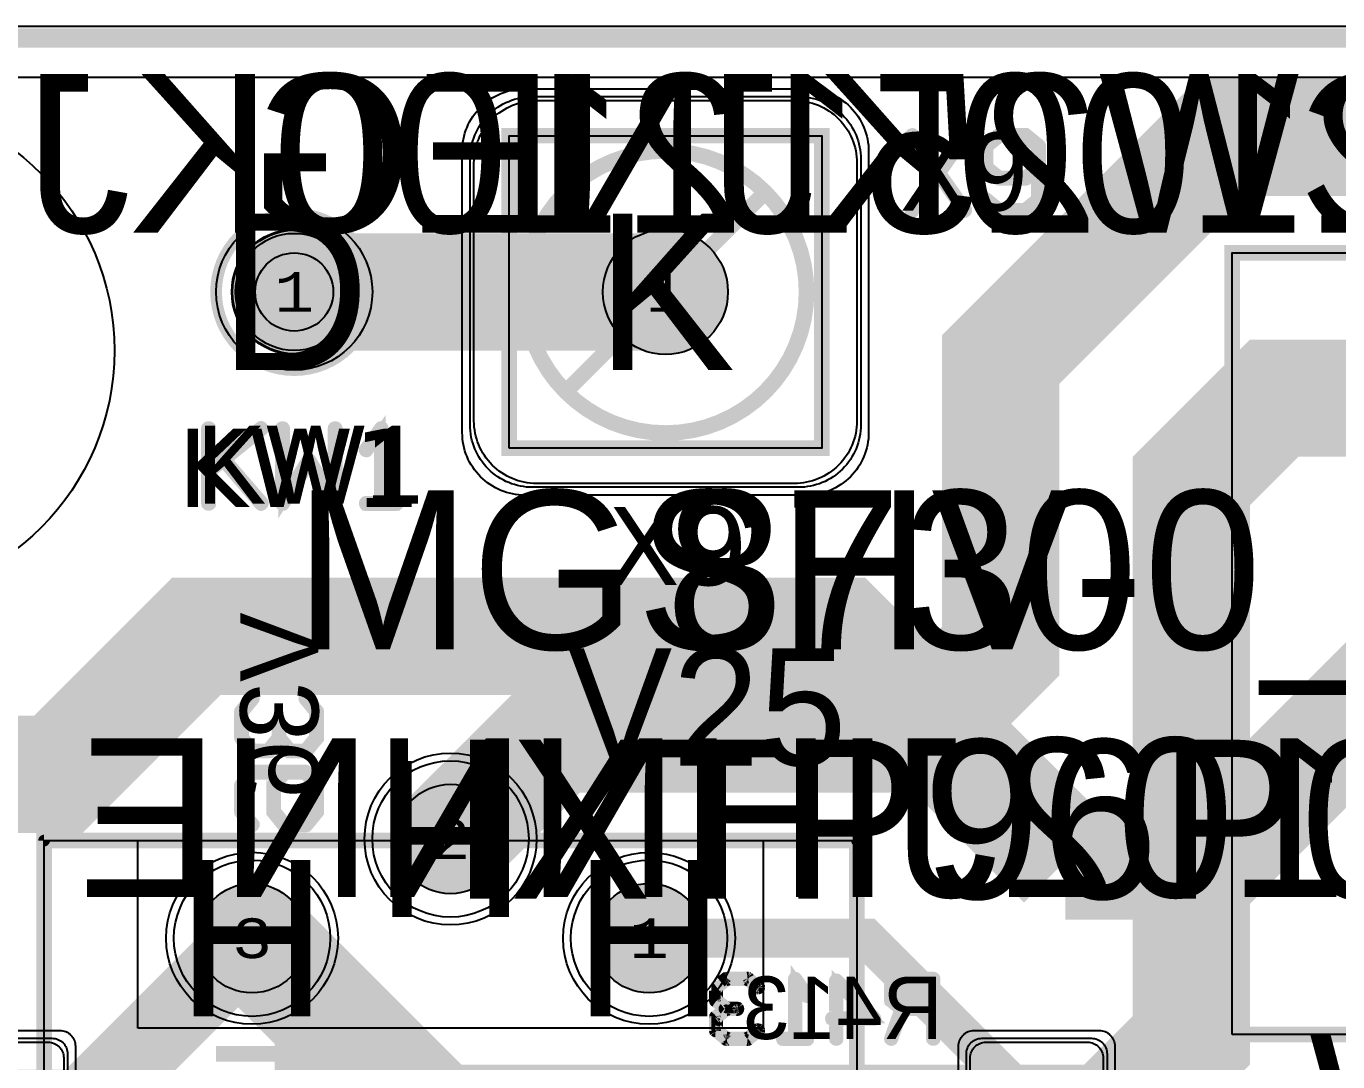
# Model space of a CAD drawing. Extents: x -23 to 289, y -67 to 135.
# Drawn here: x 78.07 to 94.85, y 121.9 to 135.15 of the extents above; entities that cross this region are included whole.
import ezdxf
from ezdxf.enums import TextEntityAlignment as Align

# ---------------------------------------------------------------- set-up
doc = ezdxf.new("R2010")
doc.units = 0
doc.header["$MEASUREMENT"] = 0
for name, color, linetype in [('ASSEMBLY_OUTLINES_TOP', 102, 'CONTINUOUS'), ('ASSEMBLY_PART_NUMBERS_BTM', 191, 'CONTINUOUS'), ('ASSEMBLY_PART_NUMBERS_TOP', 102, 'CONTINUOUS'), ('ASSEMBLY_REF_DES_TOP', 102, 'CONTINUOUS'), ('BOARD_OUTLINE', 10, 'CONTINUOUS'), ('DRILL_DRAWING', 21, 'CONTINUOUS'), ('GENERATED_SILKSCREEN_BTM', 255, 'CONTINUOUS'), ('GENERATED_SILKSCREEN_TOP', 140, 'CONTINUOUS'), ('MANUFACTURING_OUTLINES', 10, 'CONTINUOUS'), ('MOUNTING_HOLE_PADS_LAYER14', 150, 'CONTINUOUS'), ('MOUNTING_HOLE_PADS_LAYER15', 230, 'CONTINUOUS'), ('PART_HOLES_LAYER_BOTTOM', 30, 'CONTINUOUS'), ('PART_HOLES_LAYER_TOP', 30, 'CONTINUOUS'), ('PART_PADS_LAYER_BOTTOM', 230, 'CONTINUOUS'), ('PART_PADS_LAYER_TOP', 150, 'CONTINUOUS'), ('PART_PADS_SMD_BTM', 230, 'CONTINUOUS'), ('PIN_NUMBERS_BTM', 8, 'CONTINUOUS'), ('PIN_NUMBERS_TOP', 8, 'CONTINUOUS'), ('PLACEMENT_OUTLINES_TOP', 130, 'CONTINUOUS'), ('ROUTE_BORDER', 151, 'CONTINUOUS'), ('SILKSCREEN_OUTLINES_BTM', 211, 'CONTINUOUS'), ('SILKSCREEN_OUTLINES_TOP', 150, 'CONTINUOUS'), ('SILKSCREEN_REF_DES_BTM', 211, 'CONTINUOUS'), ('SILKSCREEN_REF_DES_TOP', 150, 'CONTINUOUS'), ('SOLDERMASK_PADS_BTM', 12, 'CONTINUOUS'), ('SOLDERMASK_PADS_TOP', 180, 'CONTINUOUS'), ('SOLDERPASTE_PADS_BTM', 12, 'CONTINUOUS'), ('SOLDERPASTE_PADS_TOP', 180, 'CONTINUOUS'), ('TRACES_LAYER_BOTTOM', 230, 'CONTINUOUS'), ('TRACES_LAYER_TOP', 150, 'CONTINUOUS')]:
    doc.layers.add(name, color=color, linetype=linetype)
doc.styles.add('COURIER_NEW', font='COUR.TTF')
doc.styles.add('VERDANA', font='verdana.TTF')
doc.styles.add('VERIBEST_GERBER_0', font='txt')

msp = doc.modelspace()

# ---------------------------------------------------------------- hatches: boundary and pattern name
at = {"layer": 'ASSEMBLY_OUTLINES_TOP'}
h = msp.add_hatch(color=256, dxfattribs=at)
edge = h.paths.add_edge_path()
edge.add_arc((81.5, 131.75), 0.79, 0, 360)
at = {"layer": 'PART_HOLES_LAYER_BOTTOM'}
h = msp.add_hatch(color=256, dxfattribs=at)
edge = h.paths.add_edge_path()
edge.add_arc((86.25, 131.75), 0.8, 0, 360)
h = msp.add_hatch(color=256, dxfattribs=at)
edge = h.paths.add_edge_path()
edge.add_arc((81.5, 131.75), 0.5, 0, 360)
h = msp.add_hatch(color=256, dxfattribs=at)
edge = h.paths.add_edge_path()
edge.add_arc((83.5, 124.75), 0.7, 0, 360)
h = msp.add_hatch(color=256, dxfattribs=at)
edge = h.paths.add_edge_path()
edge.add_arc((80.96, 123.48), 0.7, 0, 360)
h = msp.add_hatch(color=256, dxfattribs=at)
edge = h.paths.add_edge_path()
edge.add_arc((86.04, 123.48), 0.7, 0, 360)
at = {"layer": 'PART_HOLES_LAYER_TOP'}
h = msp.add_hatch(color=256, dxfattribs=at)
edge = h.paths.add_edge_path()
edge.add_arc((86.25, 131.75), 0.8, 0, 360)
h = msp.add_hatch(color=256, dxfattribs=at)
edge = h.paths.add_edge_path()
edge.add_arc((81.5, 131.75), 0.5, 0, 360)
h = msp.add_hatch(color=256, dxfattribs=at)
edge = h.paths.add_edge_path()
edge.add_arc((83.5, 124.75), 0.7, 0, 360)
h = msp.add_hatch(color=256, dxfattribs=at)
edge = h.paths.add_edge_path()
edge.add_arc((80.96, 123.48), 0.7, 0, 360)
h = msp.add_hatch(color=256, dxfattribs=at)
edge = h.paths.add_edge_path()
edge.add_arc((86.04, 123.48), 0.7, 0, 360)

# ---------------------------------------------------------------- linework, layer by layer
at = {"layer": 'ASSEMBLY_OUTLINES_TOP', "const_width": 0.2}
for points in [[(84.25, 129.75), (84.25, 133.75), (88.25, 133.75), (88.25, 129.75)], [(93.5, 122.25), (93.5, 132.25), (113.5, 132.25), (113.5, 122.25)], [(78.3, 120.23), (78.3, 124.73), (88.7, 124.73), (88.7, 120.23)]]:
    msp.add_lwpolyline(points, close=True, dxfattribs=at)
msp.add_lwpolyline([(84.445, 131.75, -1), (88.055, 131.75, -1)], format="xyb", close=True, dxfattribs=at)
msp.add_lwpolyline([(85, 130.5), (87.474874, 132.974874)], dxfattribs=at)
at = {"layer": 'ASSEMBLY_OUTLINES_TOP'}
msp.add_circle((81.5, 131.75), 0.79, dxfattribs=at)
at = {"layer": 'BOARD_OUTLINE', "const_width": 0.25}
msp.add_lwpolyline([(0, 1.5), (0, 133.5, -0.4142135624), (1.5, 135), (278.5, 135, -0.4142135624), (280, 133.5), (280, 1.5, -0.4142135624), (278.5, 0), (1.5, 0, -0.4142135624)], format="xyb", close=True, dxfattribs=at)
at = {"layer": 'GENERATED_SILKSCREEN_BTM'}
for points, const_width in [([(81.806, 127.1145), (81.806, 127.1425), (81.805, 127.1485), (81.802, 127.1535), (81.798, 127.1585), (81.792, 127.1605), (80.833, 127.4855), (80.825, 127.4855), (80.819, 127.4825), (80.814, 127.4775), (80.81, 127.4705), (80.809, 127.4635), (80.81, 127.4565), (80.813, 127.4505), (80.82, 127.4465), (81.763, 127.1295), (80.82, 126.8105), (80.813, 126.8065), (80.81, 126.8005), (80.809, 126.7935), (80.81, 126.7865), (80.814, 126.7795), (80.819, 126.7745), (80.825, 126.7725), (80.833, 126.7735), (81.792, 127.0965), (81.798, 127.0995), (81.802, 127.1045), (81.805, 127.1095), (81.806, 127.1145)], 0.15), ([(81.802, 126.3925), (81.665, 126.5615), (81.66, 126.5665), (81.657, 126.5675), (81.654, 126.5675), (81.647, 126.5665), (81.64, 126.5625), (81.635, 126.5575), (81.631, 126.5515), (81.63, 126.5445), (81.632, 126.5375), (81.765, 126.3745), (81.765, 126.0515), (81.639, 125.8955), (81.453, 125.8955), (81.326, 126.0495), (81.326, 126.2155), (81.324, 126.2235), (81.32, 126.2285), (81.313, 126.2315), (81.306, 126.2325), (81.299, 126.2315), (81.292, 126.2285), (81.288, 126.2235), (81.286, 126.2155), (81.286, 126.0495), (81.159, 125.8955), (80.973, 125.8955), (80.847, 126.0515), (80.847, 126.3745), (80.98, 126.5375), (80.982, 126.5445), (80.981, 126.5515), (80.978, 126.5575), (80.972, 126.5625), (80.966, 126.5665), (80.959, 126.5675), (80.955, 126.5675), (80.952, 126.5665), (80.947, 126.5615), (80.81, 126.3925), (80.809, 126.3895), (80.808, 126.3865), (80.807, 126.3855), (80.806, 126.3815), (80.806, 126.0445), (80.807, 126.0395), (80.808, 126.0375), (80.809, 126.0345), (80.81, 126.0315), (80.947, 125.8625), (80.952, 125.8595), (80.956, 125.8585), (80.959, 125.8565), (80.963, 125.8555), (81.169, 125.8555), (81.172, 125.8565), (81.179, 125.8585), (81.184, 125.8595), (81.186, 125.8625), (81.306, 126.0095), (81.426, 125.8625), (81.428, 125.8615), (81.43, 125.8595), (81.431, 125.8585), (81.433, 125.8585), (81.44, 125.8565), (81.443, 125.8555), (81.649, 125.8555), (81.654, 125.8565), (81.658, 125.8585), (81.662, 125.8595), (81.665, 125.8625), (81.802, 126.0315), (81.804, 126.0355), (81.805, 126.0365), (81.805, 126.0395), (81.806, 126.0405), (81.806, 126.0415), (81.806, 126.0445), (81.806, 126.3815), (81.805, 126.3855), (81.804, 126.3895), (81.802, 126.3925)], 0.15), ([(80.81, 125.0855), (80.947, 124.9175), (80.952, 124.9125), (80.96, 124.9115), (80.965, 124.9125), (80.971, 124.9145), (80.975, 124.9175), (80.979, 124.9225), (80.982, 124.9275), (80.983, 124.9325), (80.983, 124.9375), (80.98, 124.9415), (80.847, 125.1055), (80.847, 125.4295), (80.973, 125.5835), (81.332, 125.5835), (81.221, 125.4475), (81.22, 125.4435), (81.219, 125.4415), (81.219, 125.4405), (81.218, 125.4405), (81.217, 125.4355), (81.217, 125.0985), (81.218, 125.0945), (81.219, 125.0935), (81.219, 125.0925), (81.22, 125.0895), (81.221, 125.0855), (81.357, 124.9175), (81.36, 124.9165), (81.361, 124.9145), (81.362, 124.9135), (81.364, 124.9135), (81.371, 124.9115), (81.374, 124.9105), (81.649, 124.9105), (81.654, 124.9115), (81.658, 124.9135), (81.662, 124.9145), (81.665, 124.9175), (81.802, 125.0855), (81.804, 125.0905), (81.805, 125.0915), (81.805, 125.0935), (81.806, 125.0955), (81.806, 125.0965), (81.806, 125.0985), (81.806, 125.4355), (81.805, 125.4395), (81.804, 125.4435), (81.802, 125.4475), (81.665, 125.6155), (81.663, 125.6175), (81.662, 125.6195), (81.659, 125.6215), (81.652, 125.6235), (81.649, 125.6245), (80.963, 125.6245), (80.958, 125.6235), (80.954, 125.6215), (80.952, 125.6195), (80.95, 125.6175), (80.947, 125.6155), (80.81, 125.4475), (80.809, 125.4435), (80.808, 125.4405), (80.807, 125.4395), (80.806, 125.4355), (80.806, 125.0985), (80.807, 125.0945), (80.807, 125.0935), (80.808, 125.0925), (80.809, 125.0895), (80.81, 125.0855)], 0.15), ([(81.384, 125.5835), (81.639, 125.5835), (81.765, 125.4295), (81.765, 125.1065), (81.639, 124.9505), (81.384, 124.9505), (81.257, 125.1065), (81.257, 125.4295), (81.384, 125.5835)], 0.15), ([(88.0652, 122.2092), (88.0716, 122.2076), (88.0756, 122.2044), (88.0772, 122.1988), (88.078, 122.1924), (88.0772, 122.1868), (88.0756, 122.1812), (88.0716, 122.1772), (88.0652, 122.1764), (87.7532, 122.1764), (87.7476, 122.1772), (87.7428, 122.1812), (87.7404, 122.1868), (87.7396, 122.1924), (87.7404, 122.1988), (87.7428, 122.2044), (87.7476, 122.2076), (87.7532, 122.2092), (87.894, 122.2092), (87.894, 122.9604), (87.8948, 122.966), (87.8972, 122.97), (87.9012, 122.9724), (87.9068, 122.9732), (87.9108, 122.974), (87.9148, 122.974), (87.918, 122.9724), (87.9212, 122.9692), (88.0772, 122.75), (88.0788, 122.7468), (88.0796, 122.7444), (88.0796, 122.7388), (88.0772, 122.734), (88.0732, 122.73), (88.0684, 122.7268), (88.0628, 122.7252), (88.0596, 122.7252), (88.0572, 122.726), (88.0532, 122.7308), (87.9252, 122.91), (87.9252, 122.2092), (88.0652, 122.2092)], 0.15), ([(88.4508, 122.1924), (88.45, 122.186), (88.446, 122.182), (88.4404, 122.1796), (88.4348, 122.1788), (88.4292, 122.1796), (88.4244, 122.182), (88.4204, 122.186), (88.4188, 122.1924), (88.4188, 122.4348), (88.3812, 122.4348), (88.3756, 122.4364), (88.3708, 122.4396), (88.3684, 122.4452), (88.3676, 122.4508), (88.3684, 122.4572), (88.3708, 122.4628), (88.3756, 122.4668), (88.3812, 122.4676), (88.4188, 122.4676), (88.4188, 122.938), (88.4196, 122.942), (88.422, 122.9452), (88.4252, 122.9484), (88.4292, 122.9508), (88.434, 122.9524), (88.4388, 122.9532), (88.4428, 122.9524), (88.4468, 122.9492), (88.9324, 122.4636), (88.9356, 122.4588), (88.9372, 122.454), (88.9364, 122.4492), (88.9332, 122.4436), (88.9316, 122.4396), (88.9284, 122.4372), (88.9252, 122.4356), (88.9212, 122.4348), (88.4508, 122.4348), (88.4508, 122.1924)], 0.15), ([(88.8812, 122.4676), (88.4508, 122.8964), (88.4508, 122.4676), (88.8812, 122.4676)], 0.15), ([(89.126, 122.6724), (89.1236, 122.674), (89.1228, 122.678), (89.1212, 122.682), (89.1204, 122.686), (89.1204, 122.8508), (89.1212, 122.8548), (89.1228, 122.8572), (89.1228, 122.8596), (89.1236, 122.8604), (89.1252, 122.8612), (89.126, 122.8628), (89.262, 122.9732), (89.266, 122.9748), (89.2692, 122.9756), (89.2724, 122.9764), (89.6756, 122.9764), (89.6828, 122.9748), (89.6876, 122.9708), (89.6916, 122.966), (89.6932, 122.9604), (89.6932, 122.1924), (89.6916, 122.186), (89.6876, 122.182), (89.6828, 122.1796), (89.6772, 122.1788), (89.6708, 122.1796), (89.6652, 122.182), (89.6612, 122.186), (89.6596, 122.1924), (89.6596, 122.5604), (89.2836, 122.5604), (89.1524, 122.1876), (89.1492, 122.182), (89.1436, 122.1788), (89.138, 122.178), (89.1324, 122.1796), (89.1276, 122.182), (89.1236, 122.186), (89.122, 122.1916), (89.1228, 122.198), (89.254, 122.5708), (89.126, 122.6724)], 0.15), ([(89.6596, 122.9436), (89.2772, 122.9436), (89.1524, 122.8428), (89.1524, 122.694), (89.2772, 122.5924), (89.6596, 122.5924), (89.6596, 122.9436)], 0.15), ([(80.5, 122), (83, 122)], 0.2), ([(92.286, 121.3395), (92.286, 121.8435), (92.288, 121.8525), (92.293, 121.8575), (92.299, 121.8635), (92.306, 121.8655), (93.266, 121.8655), (93.274, 121.8635), (93.279, 121.8585), (93.282, 121.8525), (93.283, 121.8455), (93.282, 121.8375), (93.279, 121.8305), (93.274, 121.8255), (93.266, 121.8235)], 0.15)]:
    msp.add_lwpolyline(points, dxfattribs=dict(at, const_width=const_width))
at = {"layer": 'GENERATED_SILKSCREEN_BTM', "const_width": 0.15}
msp.add_lwpolyline([(87.450805, 122.853999), (87.450005, 122.848399, -0.1622776603), (87.450004, 122.848396), (87.446804, 122.843597), (87.442804, 122.838797, -0.2360679769), (87.4428, 122.838795), (87.438004, 122.836397, -0.184527553), (87.438001, 122.836395), (87.432401, 122.835595, -0.0954145722), (87.432399, 122.835595), (87.426799, 122.837195, -0.184527553), (87.426796, 122.837197), (87.296398, 122.943595), (87.038002, 122.943595), (86.913205, 122.842798), (86.913205, 122.694002), (87.036402, 122.592405), (87.169199, 122.592405, -0.0990195133), (87.169201, 122.592405), (87.1756, 122.590805, -0.2133768066), (87.175604, 122.590804), (87.179604, 122.586804, -0.2133768066), (87.179605, 122.5868), (87.182003, 122.582004, -0.1845275523), (87.182005, 122.582001), (87.182805, 122.576401), (87.182805, 122.576399), (87.182005, 122.570799), (87.182005, 122.570798), (87.179605, 122.565198, -0.2052577012), (87.179602, 122.565195), (87.175604, 122.561996, -0.1622776603), (87.175601, 122.561995), (87.169201, 122.560395, -0.0990195133), (87.169199, 122.560395), (87.036402, 122.560395), (86.913205, 122.458798), (86.913205, 122.310002), (87.038002, 122.209205), (87.296398, 122.209205), (87.426796, 122.315603, -0.184527553), (87.426799, 122.315605), (87.432399, 122.317205, -0.0990195133), (87.432401, 122.317205), (87.438001, 122.316405, -0.1119910925), (87.438003, 122.316404), (87.442801, 122.313205, -0.1622776597), (87.442804, 122.313204), (87.446804, 122.309204, -0.213376806), (87.446805, 122.3092), (87.450003, 122.303604, -0.184527553), (87.450005, 122.303601), (87.450805, 122.298001), (87.450805, 122.295598), (87.450005, 122.293198, -0.1622776609), (87.450003, 122.293196), (87.448404, 122.290797, -0.0710678117), (87.448403, 122.290796), (87.446003, 122.289196), (87.310803, 122.179596), (87.308403, 122.177996, -0.1119910925), (87.308401, 122.177995), (87.305201, 122.177195), (87.302001, 122.176395, -0.099019514), (87.301999, 122.176395), (87.029202, 122.176395, -0.3624646082), (87.029196, 122.176396), (87.028397, 122.177195), (87.026002, 122.177195, -0.3624646085), (87.025996, 122.177196), (87.025196, 122.177996, -0.0710678122), (87.025195, 122.177997), (87.022, 122.179595, -0.1622776608), (87.021997, 122.179596), (86.886799, 122.289195, -0.1622776602), (86.886796, 122.289196), (86.884396, 122.291596, -0.1622776603), (86.884395, 122.291599), (86.883595, 122.294799), (86.883595, 122.2948), (86.881997, 122.297996, -0.1845275524), (86.881995, 122.297999), (86.881195, 122.301999), (86.881195, 122.466802), (86.881995, 122.469202, -0.0710678119), (86.881996, 122.469203), (86.883595, 122.474801), (86.883595, 122.4764, -0.2133768066), (86.883596, 122.476404), (86.885996, 122.478804, -0.0710678119), (86.885997, 122.478805), (86.886795, 122.4804, -0.2360679775), (86.886797, 122.480404), (87.004392, 122.5764), (86.886797, 122.672396), (86.884398, 122.673995, -0.2534505537), (86.884395, 122.673999), (86.883595, 122.677999), (86.881996, 122.683597, -0.0710678119), (86.881995, 122.683598), (86.881195, 122.685998), (86.881195, 122.81066, 3.8142e-06), (86.881205, 122.810673), (86.881205, 122.686002), (86.882005, 122.683602), (86.882005, 122.683601), (86.883605, 122.678002, -0.0493889896), (86.883605, 122.678001), (86.884405, 122.674003), (86.886803, 122.672404), (87.004403, 122.576404, -0.5000000005), (87.004403, 122.576396), (86.886803, 122.480396), (86.886005, 122.4788, -0.2133768067), (86.886004, 122.478796), (86.883605, 122.476397), (86.883605, 122.474799), (86.882005, 122.469199), (86.882005, 122.469198), (86.881205, 122.466798), (86.881205, 122.302001), (86.882005, 122.298001), (86.882005, 122.298), (86.883603, 122.294804, -0.1845275523), (86.883605, 122.294801), (86.884404, 122.291604), (86.886804, 122.289204, -0.0710678117), (86.886805, 122.289203), (87.022003, 122.179604, -0.0710678117), (87.022004, 122.179603), (87.025199, 122.178005, -0.2617450014), (87.025204, 122.178004), (87.026003, 122.177205), (87.028398, 122.177205, -0.3624646085), (87.028404, 122.177204), (87.029203, 122.176405), (87.301999, 122.176405), (87.305199, 122.177205), (87.308398, 122.178005), (87.310797, 122.179604), (87.445997, 122.289204), (87.448396, 122.290804), (87.449995, 122.293202), (87.450795, 122.295602), (87.450795, 122.297999), (87.449995, 122.303599), (87.449995, 122.3036), (87.446798, 122.309195, -0.1119910925), (87.446796, 122.309196), (87.442796, 122.313196, -0.0493889889), (87.442796, 122.313197), (87.437998, 122.316395), (87.4324, 122.317195), (87.426802, 122.315595), (87.296403, 122.209196, -0.1622776602), (87.2964, 122.209195), (87.038, 122.209195, -0.1622776602), (87.037997, 122.209196), (86.913197, 122.309996, -0.2360679773), (86.913195, 122.31), (86.913195, 122.4588, -0.2360679773), (86.913197, 122.458804), (87.036397, 122.560404, -0.1622776603), (87.0364, 122.560405), (87.169199, 122.560405), (87.175598, 122.562005), (87.179595, 122.565203), (87.181995, 122.570802), (87.182795, 122.5764), (87.181995, 122.581999), (87.181995, 122.582), (87.179597, 122.586795, -0.0710678123), (87.179596, 122.586796), (87.175596, 122.590796), (87.169199, 122.592395), (87.0364, 122.592395, -0.1622776603), (87.036397, 122.592396), (86.913197, 122.693996, -0.2360679773), (86.913195, 122.694), (86.913195, 122.8428, -0.2360679773), (86.913197, 122.842804), (87.037997, 122.943604, -0.1622776602), (87.038, 122.943605), (87.2964, 122.943605, -0.1622776602), (87.296403, 122.943604), (87.426802, 122.837205), (87.4324, 122.835605), (87.437999, 122.836405, -0.0493889889), (87.438, 122.836405), (87.442796, 122.838803), (87.446796, 122.843603), (87.449995, 122.848402), (87.450795, 122.854001), (87.450795, 122.857198), (87.449995, 122.859598), (87.449995, 122.859599), (87.448396, 122.861996), (87.445997, 122.863596), (87.310798, 122.973195), (87.308398, 122.973995), (87.305999, 122.974795, -0.1622776603), (87.305996, 122.974796), (87.305196, 122.975596), (87.301999, 122.976395), (87.032401, 122.976395), (87.028401, 122.975595, -0.0493889889), (87.0284, 122.975595), (87.026803, 122.974796, -0.0493889889), (87.026802, 122.974796), (87.025204, 122.973997, -0.1845275524), (87.025201, 122.973995), (87.022002, 122.973195), (86.958825, 122.921981, 6.7802e-06), (86.95884, 122.922006), (87.021996, 122.973203, -0.1845275522), (87.021999, 122.973205), (87.025199, 122.974005, -0.0493889889), (87.0252, 122.974005), (87.026797, 122.974804, -0.0493889889), (87.026798, 122.974804), (87.028396, 122.975603, -0.1845275517), (87.028399, 122.975605), (87.032399, 122.976405, -0.0990195133), (87.032401, 122.976405), (87.301999, 122.976405, -0.099019514), (87.302001, 122.976405), (87.3052, 122.975605, -0.2133768066), (87.305204, 122.975604), (87.306004, 122.974805), (87.308402, 122.974005), (87.310802, 122.973205, -0.1622776605), (87.310804, 122.973203), (87.446003, 122.863604), (87.448403, 122.862004, -0.0710678117), (87.448404, 122.862003), (87.450003, 122.859604, -0.1622776609), (87.450005, 122.859602), (87.450805, 122.857202), (87.450805, 122.853999)], format="xyb", dxfattribs=at)
at = {"layer": 'GENERATED_SILKSCREEN_TOP', "const_width": 0.15}
for points in [[(90.063, 132.782), (89.742, 133.237), (89.421, 132.782), (89.419, 132.778), (89.415, 132.776), (89.412, 132.775), (89.409, 132.775), (89.402, 132.777), (89.396, 132.78), (89.391, 132.785), (89.387, 132.791), (89.386, 132.799), (89.389, 132.806), (89.716, 133.273), (89.389, 133.74), (89.386, 133.747), (89.386, 133.754), (89.39, 133.761), (89.395, 133.766), (89.402, 133.769), (89.409, 133.771), (89.415, 133.77), (89.421, 133.765), (89.742, 133.309), (90.063, 133.765), (90.068, 133.77), (90.075, 133.771), (90.082, 133.769), (90.088, 133.766), (90.094, 133.761), (90.097, 133.754), (90.098, 133.747), (90.096, 133.74), (89.766, 133.273), (90.096, 132.806), (90.098, 132.798), (90.097, 132.791), (90.094, 132.784), (90.088, 132.779), (90.082, 132.775), (90.075, 132.774), (90.068, 132.776), (90.063, 132.782)], [(90.507, 132.777), (90.339, 132.914), (90.334, 132.919), (90.333, 132.922), (90.333, 132.925), (90.334, 132.932), (90.338, 132.939), (90.342, 132.944), (90.348, 132.948), (90.355, 132.949), (90.362, 132.947), (90.525, 132.814), (90.848, 132.814), (91.004, 132.94), (91.004, 133.299), (90.868, 133.189), (90.864, 133.187), (90.863, 133.186), (90.86, 133.185), (90.856, 133.185), (90.519, 133.185), (90.515, 133.185), (90.509, 133.187), (90.507, 133.189), (90.339, 133.325), (90.337, 133.326), (90.335, 133.328), (90.333, 133.331), (90.331, 133.338), (90.33, 133.342), (90.33, 133.616), (90.331, 133.621), (90.333, 133.625), (90.335, 133.628), (90.337, 133.629), (90.339, 133.632), (90.507, 133.769), (90.511, 133.77), (90.514, 133.771), (90.515, 133.772), (90.519, 133.773), (90.856, 133.773), (90.86, 133.772), (90.861, 133.772), (90.862, 133.771), (90.865, 133.77), (90.869, 133.769), (91.037, 133.632), (91.04, 133.627), (91.041, 133.623), (91.043, 133.62), (91.044, 133.616), (91.044, 132.93), (91.043, 132.927), (91.041, 132.92), (91.04, 132.918), (91.037, 132.914), (90.869, 132.777), (90.864, 132.775), (90.863, 132.774), (90.861, 132.774), (90.859, 132.773), (90.858, 132.773), (90.856, 132.773), (90.519, 132.773), (90.515, 132.774), (90.511, 132.775), (90.507, 132.777)], [(90.371, 133.606), (90.371, 133.352), (90.525, 133.225), (90.848, 133.225), (91.004, 133.352), (91.004, 133.606), (90.848, 133.732), (90.525, 133.732), (90.371, 133.606)], [(81.092, 129.986), (81.096, 129.992), (81.097, 129.999), (81.096, 130.007), (81.092, 130.013), (81.087, 130.018), (81.08, 130.021), (81.077, 130.022), (81.073, 130.022), (81.07, 130.021), (81.067, 130.019), (80.426, 129.497), (80.426, 130.003), (80.424, 130.01), (80.419, 130.016), (80.412, 130.019), (80.404, 130.02), (80.397, 130.019), (80.391, 130.016), (80.386, 130.01), (80.384, 130.003), (80.384, 129.043), (80.386, 129.035), (80.391, 129.03), (80.397, 129.027), (80.404, 129.026), (80.412, 129.027), (80.419, 129.03), (80.424, 129.035), (80.426, 129.043), (80.426, 129.445), (80.592, 129.579), (81.065, 129.03), (81.068, 129.027), (81.071, 129.025), (81.074, 129.024), (81.077, 129.024), (81.084, 129.027), (81.09, 129.031), (81.095, 129.036), (81.098, 129.043), (81.098, 129.05), (81.097, 129.054), (81.095, 129.057), (80.622, 129.606), (81.092, 129.986)], [(81.329, 129.043), (81.331, 129.036), (81.334, 129.032), (81.34, 129.029), (81.346, 129.027), (81.353, 129.025), (81.358, 129.025), (81.363, 129.028), (81.368, 129.033), (81.687, 129.551), (82.007, 129.033), (82.011, 129.028), (82.015, 129.025), (82.021, 129.025), (82.027, 129.027), (82.034, 129.029), (82.04, 129.032), (82.043, 129.037), (82.044, 129.043), (82.044, 130.003), (82.042, 130.01), (82.037, 130.016), (82.031, 130.019), (82.024, 130.02), (82.017, 130.019), (82.01, 130.016), (82.005, 130.01), (82.004, 130.003), (82.004, 129.116), (81.705, 129.603), (81.701, 129.606), (81.696, 129.608), (81.692, 129.609), (81.687, 129.609), (81.682, 129.609), (81.678, 129.608), (81.674, 129.606), (81.669, 129.603), (81.371, 129.116), (81.371, 130.003), (81.369, 130.01), (81.364, 130.016), (81.357, 130.019), (81.349, 130.02), (81.342, 130.019), (81.336, 130.016), (81.331, 130.01), (81.329, 130.003), (81.329, 129.046), (81.329, 129.043)], [(82.419, 129.064), (82.411, 129.062), (82.407, 129.058), (82.404, 129.051), (82.403, 129.043), (82.404, 129.036), (82.407, 129.029), (82.411, 129.024), (82.419, 129.023), (82.809, 129.023), (82.816, 129.024), (82.822, 129.029), (82.825, 129.036), (82.826, 129.043), (82.825, 129.051), (82.822, 129.058), (82.816, 129.062), (82.809, 129.064), (82.633, 129.064), (82.633, 130.003), (82.632, 130.01), (82.629, 130.015), (82.624, 130.018), (82.617, 130.019), (82.612, 130.02), (82.607, 130.02), (82.603, 130.018), (82.599, 130.014), (82.404, 129.74), (82.401, 129.733), (82.401, 129.726), (82.404, 129.72), (82.409, 129.715), (82.415, 129.711), (82.422, 129.709), (82.426, 129.709), (82.429, 129.71), (82.434, 129.716), (82.594, 129.94), (82.594, 129.064), (82.419, 129.064)], [(85.80025, 125.6645), (85.75975, 125.6645), (85.75075, 125.666), (85.74325, 125.6705), (85.73575, 125.6765), (85.73275, 125.6855), (85.24525, 127.124), (85.24375, 127.136), (85.24825, 127.145), (85.25725, 127.1525), (85.26775, 127.1585), (85.27825, 127.16), (85.28875, 127.1585), (85.29775, 127.154), (85.30375, 127.1435), (85.77925, 125.729), (86.25775, 127.1435), (86.26375, 127.154), (86.27275, 127.1585), (86.28325, 127.16), (86.29375, 127.1585), (86.30425, 127.1525), (86.31175, 127.145), (86.31475, 127.136), (86.31325, 127.124), (85.82875, 125.6855), (85.82425, 125.6765), (85.81525, 125.6705), (85.80925, 125.666), (85.80025, 125.6645)], [(87.42775, 127.1585), (87.67975, 126.953), (87.68425, 126.9455), (87.68575, 126.9395), (87.68875, 126.935), (87.69025, 126.929), (87.69025, 126.7235), (87.68875, 126.7175), (87.68575, 126.7085), (87.68425, 126.701), (87.67975, 126.698), (86.68075, 125.8865), (86.68075, 125.726), (87.66025, 125.726), (87.67075, 125.723), (87.67975, 125.717), (87.68425, 125.7065), (87.68575, 125.6945), (87.68425, 125.684), (87.67975, 125.6735), (87.67075, 125.6675), (87.66025, 125.6645), (86.64925, 125.6645), (86.63725, 125.6675), (86.62975, 125.675), (86.62225, 125.6825), (86.61925, 125.6945), (86.61925, 125.9), (86.62075, 125.9045), (86.62375, 125.915), (86.62675, 125.9195), (86.62975, 125.9225), (86.63275, 125.9255), (87.63025, 126.7385), (87.63025, 126.914), (87.39625, 127.103), (86.91175, 127.103), (86.66725, 126.9035), (86.65675, 126.9005), (86.64625, 126.902), (86.63725, 126.9065), (86.63125, 126.9155), (86.62525, 126.9245), (86.62375, 126.935), (86.62375, 126.941), (86.62525, 126.9455), (86.63275, 126.953), (86.88475, 127.1585), (86.89075, 127.16), (86.89525, 127.1615), (86.89675, 127.163), (86.90275, 127.1645), (87.40825, 127.1645), (87.41425, 127.163), (87.41575, 127.163), (87.41725, 127.1615), (87.42175, 127.16), (87.42775, 127.1585)], [(88.31875, 126.6485), (88.31275, 126.647), (88.30825, 126.6455), (88.30225, 126.6425), (88.09825, 126.4775), (88.09825, 127.103), (89.07775, 127.103), (89.08825, 127.106), (89.09725, 127.112), (89.10175, 127.1225), (89.10325, 127.133), (89.10175, 127.145), (89.09725, 127.154), (89.08825, 127.1615), (89.07775, 127.1645), (88.06525, 127.1645), (88.05475, 127.1615), (88.04575, 127.154), (88.03825, 127.145), (88.03525, 127.1345), (88.03525, 126.413), (88.03675, 126.4025), (88.04125, 126.395), (88.04725, 126.3905), (88.05775, 126.3875), (88.06525, 126.3845), (88.07125, 126.383), (88.07875, 126.3845), (88.08475, 126.389), (88.32925, 126.5885), (88.81375, 126.5885), (89.04775, 126.398), (89.04775, 125.915), (88.81375, 125.7275), (88.32925, 125.7275), (88.08475, 125.9255), (88.07425, 125.93), (88.06525, 125.93), (88.05625, 125.924), (88.04725, 125.9165), (88.04125, 125.906), (88.03975, 125.8955), (88.04125, 125.885), (88.04875, 125.8775), (88.30225, 125.6705), (88.30675, 125.6675), (88.31275, 125.6675), (88.31875, 125.6645), (88.82425, 125.6645), (88.82875, 125.6645), (88.83025, 125.666), (88.83175, 125.666), (88.83475, 125.6675), (88.83775, 125.6675), (88.84375, 125.6705), (89.09725, 125.8775), (89.10175, 125.882), (89.10325, 125.885), (89.10625, 125.894), (89.10775, 125.9), (89.10775, 126.413), (89.10625, 126.419), (89.10325, 126.428), (89.10325, 126.431), (89.10175, 126.4325), (89.09875, 126.4355), (89.09725, 126.4385), (88.84375, 126.6425), (88.83625, 126.6455), (88.83025, 126.647), (88.82425, 126.6485), (88.31875, 126.6485)]]:
    msp.add_lwpolyline(points, dxfattribs=at)
msp.add_lwpolyline([(80.5, 131.75, -1), (82.5, 131.75, -1)], format="xyb", close=True, dxfattribs=at)
msp.add_lwpolyline([(93.5, 122.25), (93.5, 132.25), (113.5, 132.25), (113.5, 122.25)], close=True, dxfattribs=at)
msp.add_lwpolyline([(88.700005, 120.23, -0.4142135624), (88.7, 120.229995), (78.3, 120.229995, -0.4142135624), (78.299995, 120.23), (78.299995, 124.73, -0.4142135624), (78.3, 124.730005), (82.425186, 124.730005, 2.3256e-06), (82.425186, 124.729995), (78.300005, 124.729995), (78.300005, 120.230005), (88.699995, 120.230005), (88.699995, 124.729995), (84.574814, 124.729995, 2.3256e-06), (84.574814, 124.730005), (88.7, 124.730005, -0.4142135624), (88.700005, 124.73), (88.700005, 120.23)], format="xyb", dxfattribs=at)
at = {"layer": 'MANUFACTURING_OUTLINES'}
msp.add_lwpolyline([(280.150405, 1.5, -0.4142135624), (278.5, -0.150405), (1.5, -0.150405, -0.4142135624), (-0.150405, 1.5), (-0.150405, 133.5, -0.4142135624), (1.5, 135.150405), (278.5, 135.150405, -0.4142135624), (280.150405, 133.5)], format="xyb", close=True, dxfattribs=at)
at = {"layer": 'MOUNTING_HOLE_PADS_LAYER14'}
msp.add_circle((76, 131), 3.2, dxfattribs=at)
at = {"layer": 'MOUNTING_HOLE_PADS_LAYER15'}
msp.add_circle((76, 131), 3.2, dxfattribs=at)
at = {"layer": 'PART_HOLES_LAYER_BOTTOM'}
for centre, radius in [((86.25, 131.75), 0.8), ((81.5, 131.75), 0.5), ((83.5, 124.75), 0.7), ((80.96, 123.48), 0.7), ((86.04, 123.48), 0.7)]:
    msp.add_circle(centre, radius, dxfattribs=at)
at = {"layer": 'PART_HOLES_LAYER_TOP'}
for centre, radius in [((86.25, 131.75), 0.8), ((81.5, 131.75), 0.5), ((83.5, 124.75), 0.7), ((80.96, 123.48), 0.7), ((86.04, 123.48), 0.7)]:
    msp.add_circle(centre, radius, dxfattribs=at)
at = {"layer": 'PART_PADS_LAYER_BOTTOM'}
msp.add_lwpolyline([(83.75, 133.45, -0.4142135624), (84.55, 134.25), (87.95, 134.25, -0.4142135624), (88.75, 133.45), (88.75, 130.05, -0.4142135624), (87.95, 129.25), (84.55, 129.25, -0.4142135624), (83.75, 130.05)], format="xyb", close=True, dxfattribs=at)
for centre, radius in [((81.5, 131.75), 0.75), ((83.5, 124.75), 1), ((80.96, 123.48), 1), ((86.04, 123.48), 1)]:
    msp.add_circle(centre, radius, dxfattribs=at)
at = {"layer": 'PART_PADS_LAYER_TOP'}
msp.add_lwpolyline([(83.75, 133.45, -0.4142135624), (84.55, 134.25), (87.95, 134.25, -0.4142135624), (88.75, 133.45), (88.75, 130.05, -0.4142135624), (87.95, 129.25), (84.55, 129.25, -0.4142135624), (83.75, 130.05)], format="xyb", close=True, dxfattribs=at)
for centre, radius in [((81.5, 131.75), 0.75), ((83.5, 124.75), 1), ((80.96, 123.48), 1), ((86.04, 123.48), 1)]:
    msp.add_circle(centre, radius, dxfattribs=at)
at = {"layer": 'PART_PADS_SMD_BTM'}
for points in [[(75.4, 122, -0.4142135624), (75.6, 122.2), (78.4, 122.2, -0.4142135624), (78.6, 122), (78.6, 120.6, -0.4142135624), (78.4, 120.4), (75.6, 120.4, -0.4142135624), (75.4, 120.6)], [(90.1, 122, -0.4142135624), (90.3, 122.2), (91.7, 122.2, -0.4142135624), (91.9, 122), (91.9, 120.8, -0.4142135624), (91.7, 120.6), (90.3, 120.6, -0.4142135624), (90.1, 120.8)]]:
    msp.add_lwpolyline(points, format="xyb", close=True, dxfattribs=at)
at = {"layer": 'PLACEMENT_OUTLINES_TOP'}
for points in [[(84.25, 129.75), (84.25, 133.75), (88.25, 133.75), (88.25, 129.75)], [(93.5, 122.25), (93.5, 132.25), (113.5, 132.25), (113.5, 122.25)], [(79.5, 122.33), (79.5, 124.73), (87.5, 124.73), (87.5, 122.33)]]:
    msp.add_lwpolyline(points, close=True, dxfattribs=at)
msp.add_circle((81.5, 131.75), 1, dxfattribs=at)
at = {"layer": 'ROUTE_BORDER'}
msp.add_lwpolyline([(0.635, 2.135), (0.635, 133, -0.4142135624), (2.135, 134.5), (278, 134.5, -0.4142135624), (279.5, 133), (279.5, 2.135, -0.4142135624), (278, 0.635), (2.135, 0.635, -0.4142135624)], format="xyb", close=True, dxfattribs=at)
at = {"layer": 'SILKSCREEN_OUTLINES_BTM', "const_width": 0.2}
msp.add_lwpolyline([(80.5, 122), (83, 122)], dxfattribs=at)
at = {"layer": 'SILKSCREEN_OUTLINES_TOP'}
for points in [[(84.25, 129.75), (84.25, 133.75), (88.25, 133.75), (88.25, 129.75)], [(93.5, 122.25), (93.5, 132.25), (113.5, 132.25), (113.5, 122.25)], [(78.3, 120.23), (78.3, 124.73), (88.7, 124.73), (88.7, 120.23)]]:
    msp.add_lwpolyline(points, close=True, dxfattribs=at)
msp.add_circle((81.5, 131.75), 1, dxfattribs=at)
at = {"layer": 'SOLDERMASK_PADS_BTM'}
for points in [[(83.65, 133.55, -0.4142135624), (84.45, 134.35), (88.05, 134.35, -0.4142135624), (88.85, 133.55), (88.85, 129.95, -0.4142135624), (88.05, 129.15), (84.45, 129.15, -0.4142135624), (83.65, 129.95)], [(75.3, 122.1, -0.4142135624), (75.5, 122.3), (78.5, 122.3, -0.4142135624), (78.7, 122.1), (78.7, 120.5, -0.4142135624), (78.5, 120.3), (75.5, 120.3, -0.4142135624), (75.3, 120.5)], [(90, 122.1, -0.4142135624), (90.2, 122.3), (91.8, 122.3, -0.4142135624), (92, 122.1), (92, 120.7, -0.4142135624), (91.8, 120.5), (90.2, 120.5, -0.4142135624), (90, 120.7)]]:
    msp.add_lwpolyline(points, format="xyb", close=True, dxfattribs=at)
for centre, radius in [((81.5, 131.75), 0.8), ((83.5, 124.75), 1.1), ((80.96, 123.48), 1.1), ((86.04, 123.48), 1.1)]:
    msp.add_circle(centre, radius, dxfattribs=at)
at = {"layer": 'SOLDERMASK_PADS_TOP'}
msp.add_lwpolyline([(83.65, 133.55, -0.4142135624), (84.45, 134.35), (88.05, 134.35, -0.4142135624), (88.85, 133.55), (88.85, 129.95, -0.4142135624), (88.05, 129.15), (84.45, 129.15, -0.4142135624), (83.65, 129.95)], format="xyb", close=True, dxfattribs=at)
for centre, radius in [((81.5, 131.75), 0.8), ((83.5, 124.75), 1.1), ((80.96, 123.48), 1.1), ((86.04, 123.48), 1.1)]:
    msp.add_circle(centre, radius, dxfattribs=at)
at = {"layer": 'SOLDERPASTE_PADS_BTM'}
for points in [[(83.8, 133.4, -0.4142135624), (84.6, 134.2), (87.9, 134.2, -0.4142135624), (88.7, 133.4), (88.7, 130.1, -0.4142135624), (87.9, 129.3), (84.6, 129.3, -0.4142135624), (83.8, 130.1)], [(75.45, 121.95, -0.4142135624), (75.65, 122.15), (78.35, 122.15, -0.4142135624), (78.55, 121.95), (78.55, 120.65, -0.4142135624), (78.35, 120.45), (75.65, 120.45, -0.4142135624), (75.45, 120.65)], [(90.15, 121.95, -0.4142135624), (90.35, 122.15), (91.65, 122.15, -0.4142135624), (91.85, 121.95), (91.85, 120.85, -0.4142135624), (91.65, 120.65), (90.35, 120.65, -0.4142135624), (90.15, 120.85)]]:
    msp.add_lwpolyline(points, format="xyb", close=True, dxfattribs=at)
at = {"layer": 'SOLDERPASTE_PADS_TOP'}
msp.add_lwpolyline([(83.8, 133.4, -0.4142135624), (84.6, 134.2), (87.9, 134.2, -0.4142135624), (88.7, 133.4), (88.7, 130.1, -0.4142135624), (87.9, 129.3), (84.6, 129.3, -0.4142135624), (83.8, 130.1)], format="xyb", close=True, dxfattribs=at)
at = {"layer": 'TRACES_LAYER_BOTTOM'}
for points, const_width in [([(86.25, 131.75), (81.5, 131.75)], 1.5), ([(89.113864, 126.723), (88.492337, 127.344527), (80.249541, 127.344527), (78.481921, 125.576907), (74.022765, 125.576907)], 1.5), ([(96, 127.25), (93.219286, 124.469286), (91.367578, 124.469286)], 1.5), ([(91.367578, 124.469286), (89.113864, 126.723)], 1.5), ([(77, 121.3), (78.78, 121.3), (80.96, 123.48)], 1), ([(80.96, 123.48), (81.75, 122.69), (81.75, 120.15)], 1), ([(91, 121.4), (90.9, 121.4), (88.82, 123.48), (86.04, 123.48)], 0.5)]:
    msp.add_lwpolyline(points, dxfattribs=dict(at, const_width=const_width))
at = {"layer": 'TRACES_LAYER_TOP', "const_width": 1.5}
for points in [[(83.5, 124.75), (84.843503, 126.093503), (89.478641, 126.093503), (90.539301, 127.154163), (90.539301, 130.885779), (93.382326, 133.728804), (124.027646, 133.728804), (125.088306, 132.668144), (125.088306, 129.153295), (128.543601, 125.698), (146.842, 125.698), (149.79, 122.75)], [(120.46, 123.48), (120.46, 129.330322), (119.39934, 130.390982), (94.039951, 130.390982), (92.979291, 129.330322), (92.979291, 122.17482), (91.918631, 121.11416), (83.32584, 121.11416), (80.96, 123.48)]]:
    msp.add_lwpolyline(points, dxfattribs=at)

# ---------------------------------------------------------------- texts
at = {"layer": 'ASSEMBLY_PART_NUMBERS_BTM', "style": 'VERIBEST_GERBER_0', "text_generation_flag": 2}
for s, p in [('CRCW2512100KJNEG', (100.25, 134.54)), ('CRCW2512100KJNEG', (109, 134.54)), ('CL43C102JIHNNNE', (103.5, 126.04))]:
    msp.add_text(s, height=2.032, dxfattribs=at).set_placement(p, align=Align.TOP_LEFT)
at = {"layer": 'ASSEMBLY_PART_NUMBERS_TOP', "style": 'VERIBEST_GERBER_0'}
for s, p in [('MGSHV-0_2-D1_6xd0.62', (81.5, 129.21)), ('8730', (86.25, 129.21)), ('IXTP96P085T', (83.5, 126.02))]:
    msp.add_text(s, height=2.032, dxfattribs=at).set_placement(p, align=Align.TOP_LEFT)
at = {"layer": 'ASSEMBLY_REF_DES_TOP', "style": 'VERDANA'}
for s, p in [('KW1', (80, 130)), ('X9', (85.5, 129))]:
    msp.add_text(s, height=1, dxfattribs=at).set_placement(p, align=Align.TOP_LEFT)
at = {"layer": 'DRILL_DRAWING', "style": 'VERIBEST_GERBER_0'}
for s, p in [('D', (81.5, 131.75)), ('K', (86.25, 131.75)), ('H', (83.5, 124.75)), ('H', (80.96, 123.48)), ('H', (86.04, 123.48)), ('W', (95.75, 121.25))]:
    msp.add_text(s, height=2, dxfattribs=at).set_placement(p, align=Align.MIDDLE_CENTER)
at = {"layer": 'PIN_NUMBERS_BTM', "style": 'COURIER_NEW'}
for s, p in [('1', (81.5, 131.75)), ('1', (86.25, 131.75)), ('2', (83.5, 124.75)), ('3', (80.96, 123.48)), ('1', (86.04, 123.48))]:
    msp.add_text(s, height=0.508, dxfattribs=at).set_placement(p, align=Align.MIDDLE_CENTER)
at = {"layer": 'PIN_NUMBERS_TOP', "style": 'COURIER_NEW'}
for s, p in [('1', (81.5, 131.75)), ('1', (86.25, 131.75)), ('2', (83.5, 124.75)), ('3', (80.96, 123.48)), ('1', (86.04, 123.48))]:
    msp.add_text(s, height=0.508, dxfattribs=at).set_placement(p, align=Align.MIDDLE_CENTER)
at = {"layer": 'SILKSCREEN_REF_DES_BTM', "style": 'VERIBEST_GERBER_0', "text_generation_flag": 2}
msp.add_text('V36', height=1, rotation=90, dxfattribs=at).set_placement((80.81, 127.65), align=Align.TOP_LEFT)
msp.add_text('R413', height=0.8, dxfattribs=at).set_placement((89.8, 122.99), align=Align.TOP_LEFT)
at = {"layer": 'SILKSCREEN_REF_DES_TOP', "style": 'VERIBEST_GERBER_0'}
for s, height, p in [('X9', 1, (89.25, 133.79)), ('KW1', 1, (80.25, 130.04)), ('V25', 1.5, (85, 127.19))]:
    msp.add_text(s, height=height, dxfattribs=at).set_placement(p, align=Align.TOP_LEFT)

doc.saveas('drawing.dxf')
